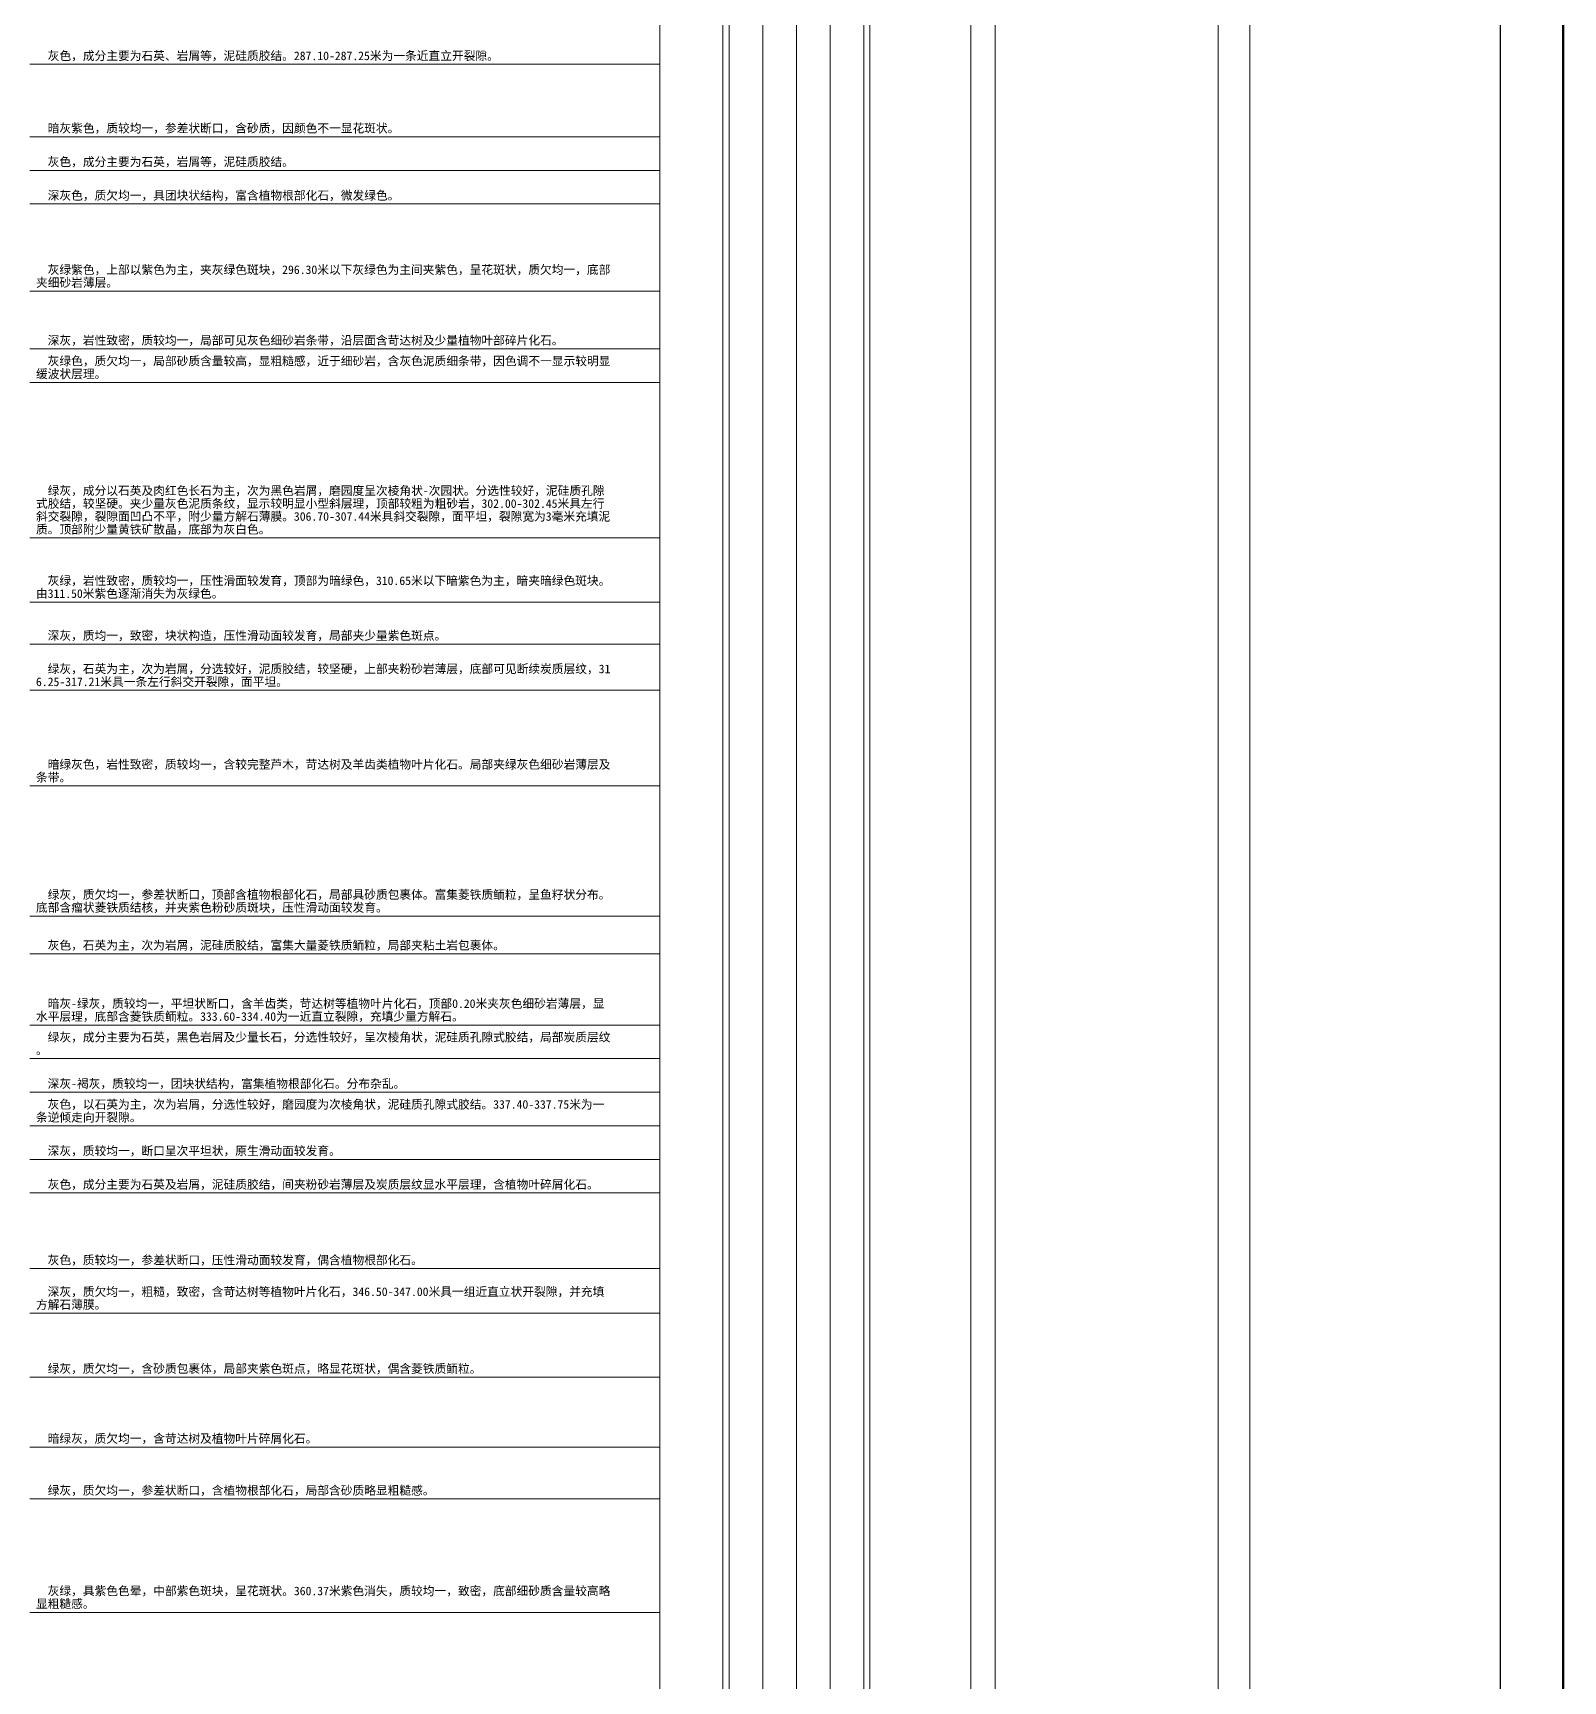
# Model space of a CAD drawing. Header units: inches. Extents: x -27 to 109, y -598 to 26.
# Drawn here: x 36 to 108.9, y -363.7 to -285.3 of the extents above; entities that cross this region are included whole.
import ezdxf

# ---------------------------------------------------------------- set-up
doc = ezdxf.new("R2010")
doc.units = ezdxf.units.IN
doc.header["$MEASUREMENT"] = 0
doc.layers.get('0').update_dxf_attribs({"lineweight": 0})
for name, color, linetype, lineweight, true_color in [('自然伽玛', 5, 'Continuous', 0, 0x0000ff), ('自然电位', 1, 'Continuous', 0, 0xff0000), ('视电阻率', 3, 'Continuous', 0, 0x00ff00)]:
    doc.layers.add(name, color=color, linetype=linetype, lineweight=lineweight, true_color=true_color)
doc.styles.add('宋体', font='')
doc.styles.get('宋体').set_extended_font_data('宋体')

msp = doc.modelspace()

# ---------------------------------------------------------------- linework, layer by layer
at = {"lineweight": 100}
msp.add_line((108.882, 26.296), (108.882, -597.842), dxfattribs=at)
at = {"lineweight": 30}
msp.add_line((105.882, 23.296), (105.882, -594.842), dxfattribs=at)
at = {"linetype": 'Continuous', "lineweight": 15}
for p, q in [((65.882, 0.896), (65.882, -567.184)), ((68.882, 0.896), (68.882, -567.184)), ((69.19, 0.896), (69.19, -567.184)), ((69.19, 0.896), (69.19, -567.184)), ((70.79, 0.896), (70.79, -567.184)), ((70.79, 0.896), (70.79, -567.184)), ((72.39, 0.896), (72.39, -567.184)), ((72.39, 0.896), (72.39, -567.184)), ((73.99, 0.896), (73.99, -567.184)), ((73.99, 0.896), (73.99, -567.184)), ((75.59, 0.896), (75.59, -567.184)), ((75.59, 0.896), (75.59, -567.184)), ((75.882, 0.896), (75.882, -567.184)), ((35.882, -286.754), (65.882, -286.754)), ((35.882, -290.204), (65.882, -290.204)), ((35.882, -291.804), (65.882, -291.804)), ((35.882, -293.404), (65.882, -293.404)), ((35.882, -297.554), (65.882, -297.554)), ((35.882, -300.304), (65.882, -300.304)), ((35.882, -301.904), (65.882, -301.904)), ((35.882, -309.304), (65.882, -309.304)), ((35.882, -312.364), (65.882, -312.364)), ((35.882, -314.364), (65.882, -314.364)), ((35.882, -316.564), (65.882, -316.564)), ((35.882, -321.114), (65.882, -321.114)), ((35.882, -327.314), (65.882, -327.314)), ((35.882, -329.114), (65.882, -329.114)), ((35.882, -332.504), (65.882, -332.504)), ((35.882, -334.104), (65.882, -334.104)), ((35.882, -335.704), (65.882, -335.704)), ((35.882, -337.304), (65.882, -337.304)), ((35.882, -338.904), (65.882, -338.904)), ((35.882, -340.504), (65.882, -340.504)), ((35.882, -344.104), (65.882, -344.104)), ((35.882, -346.224), (65.882, -346.224)), ((35.882, -349.274), (65.882, -349.274)), ((35.882, -352.604), (65.882, -352.604)), ((35.882, -355.074), (65.882, -355.074)), ((35.882, -360.474), (65.882, -360.474))]:
    msp.add_line(p, q, dxfattribs=at)
at = {"layer": '自然伽玛', "linetype": 'Continuous', "lineweight": 15}
msp.add_line((105.882, 0.896), (105.882, -567.184), dxfattribs=at)
at = {"layer": '自然电位', "linetype": 'Continuous', "lineweight": 15}
for p, q in [((80.682, 0.896), (80.682, -567.184)), ((93.964, 0.896), (93.964, -567.184))]:
    msp.add_line(p, q, dxfattribs=at)
at = {"layer": '视电阻率', "linetype": 'Continuous', "lineweight": 15}
for p, q in [((81.851, 0.896), (81.851, -567.184)), ((92.466, 0.896), (92.466, -567.184))]:
    msp.add_line(p, q, dxfattribs=at)

# ---------------------------------------------------------------- texts
at = {"style": '宋体'}
for s, height, p in [('  灰色，成分主要为石英、岩屑等，泥硅质胶结。287.10-287.25米为一条近直立开裂隙。', 0.4092, (36.182, -286.554)), ('  暗灰紫色，质较均一，参差状断口，含砂质，因颜色不一显花斑状。', 0.4092, (36.182, -290.004)), ('  灰色，成分主要为石英，岩屑等，泥硅质胶结。', 0.4092, (36.182, -291.604)), ('  深灰色，质欠均一，具团块状结构，富含植物根部化石，微发绿色。', 0.4092, (36.182, -293.204)), ('  灰绿紫色，上部以紫色为主，夹灰绿色斑块，296.30米以下灰绿色为主间夹紫色，呈花斑状，质欠均一，底部', 0.4092, (36.182, -296.74)), ('夹细砂岩薄层。', 0.4092, (36.182, -297.354)), ('  深灰，岩性致密，质较均一，局部可见灰色细砂岩条带，沿层面含苛达树及少量植物叶部碎片化石。', 0.4092, (36.182, -300.104)), ('缓波状层理。', 0.4092, (36.182, -301.704)), ('  灰绿色，质欠均一，局部砂质含量较高，显粗糙感，近于细砂岩，含灰色泥质细条带，因色调不一显示较明显', 0.4092, (36.182, -301.09)), ('  绿灰，成分以石英及肉红色长石为主，次为黑色岩屑，磨园度呈次棱角状-次园状。分选性较好，泥硅质孔隙', 0.4092, (36.182, -307.262)), ('式胶结，较坚硬。夹少量灰色泥质条纹，显示较明显小型斜层理，顶部较粗为粗砂岩，302.00-302.45米具左行', 0.4092, (36.182, -307.876)), ('斜交裂隙，裂隙面凹凸不平，附少量方解石薄膜。306.70-307.44米具斜交裂隙，面平坦，裂隙宽为3毫米充填泥', 0.4092, (36.182, -308.49)), ('质。顶部附少量黄铁矿散晶，底部为灰白色。', 0.4092, (36.182, -309.104)), ('  灰绿，岩性致密，质较均一，压性滑面较发育，顶部为暗绿色，310.65米以下暗紫色为主，暗夹暗绿色斑块。', 0.4092, (36.182, -311.55)), ('由311.50米紫色逐渐消失为灰绿色。', 0.4092, (36.182, -312.164)), ('  深灰，质均一，致密，块状构造，压性滑动面较发育，局部夹少量紫色斑点。', 0.4092, (36.182, -314.164)), ('  绿灰，石英为主，次为岩屑，分选较好，泥质胶结，较坚硬，上部夹粉砂岩薄层，底部可见断续炭质层纹，31', 0.4092, (36.182, -315.75)), ('6.25-317.21米具一条左行斜交开裂隙，面平坦。', 0.4092, (36.182, -316.364)), ('  暗绿灰色，岩性致密，质较均一，含较完整芦木，苛达树及羊齿类植物叶片化石。局部夹绿灰色细砂岩薄层及', 0.4092, (36.182, -320.3)), ('条带。', 0.4092, (36.182, -320.914)), ('  绿灰，质欠均一，参差状断口，顶部含植物根部化石，局部具砂质包裹体。富集菱铁质鲕粒，呈鱼籽状分布。', 0.4092, (36.182, -326.5)), ('底部含瘤状菱铁质结核，并夹紫色粉砂质斑块，压性滑动面较发育。', 0.4092, (36.182, -327.114)), ('  灰色，石英为主，次为岩屑，泥硅质胶结，富集大量菱铁质鲕粒，局部夹粘土岩包裹体。', 0.4092, (36.182, -328.914)), ('水平层理，底部含菱铁质鲕粒。333.60-334.40为一近直立裂隙，充填少量方解石。', 0.4092, (36.182, -332.304)), ('  暗灰-绿灰，质较均一，平坦状断口，含羊齿类，苛达树等植物叶片化石，顶部0.20米夹灰色细砂岩薄层，显', 0.4092, (36.182, -331.69)), ('  绿灰，成分主要为石英，黑色岩屑及少量长石，分选性较好，呈次棱角状，泥硅质孔隙式胶结，局部炭质层纹', 0.4092, (36.182, -333.29)), ('。', 0.409, (36.182, -333.904)), ('  深灰-褐灰，质较均一，团块状结构，富集植物根部化石。分布杂乱。', 0.4092, (36.182, -335.504)), ('条逆倾走向开裂隙。', 0.4092, (36.182, -337.104)), ('  灰色，以石英为主，次为岩屑，分选性较好，磨园度为次棱角状，泥硅质孔隙式胶结。337.40-337.75米为一', 0.4092, (36.182, -336.49)), ('  深灰，质较均一，断口呈次平坦状，原生滑动面较发育。', 0.4092, (36.182, -338.704)), ('  灰色，成分主要为石英及岩屑，泥硅质胶结，间夹粉砂岩薄层及炭质层纹显水平层理，含植物叶碎屑化石。', 0.4092, (36.182, -340.304)), ('  灰色，质较均一，参差状断口，压性滑动面较发育，偶含植物根部化石。', 0.4092, (36.182, -343.904)), ('  深灰，质欠均一，粗糙，致密，含苛达树等植物叶片化石，346.50-347.00米具一组近直立状开裂隙，并充填', 0.4092, (36.182, -345.41)), ('方解石薄膜。', 0.4092, (36.182, -346.024)), ('  绿灰，质欠均一，含砂质包裹体，局部夹紫色斑点，略显花斑状，偶含菱铁质鲕粒。', 0.4092, (36.182, -349.074)), ('  暗绿灰，质欠均一，含苛达树及植物叶片碎屑化石。', 0.4092, (36.182, -352.404)), ('  绿灰，质欠均一，参差状断口，含植物根部化石，局部含砂质略显粗糙感。', 0.4092, (36.182, -354.874)), ('  灰绿，具紫色色晕，中部紫色斑块，呈花斑状。360.37米紫色消失，质较均一，致密，底部细砂质含量较高略', 0.4092, (36.182, -359.66)), ('显粗糙感。', 0.4092, (36.182, -360.274))]:
    msp.add_text(s, height=height, dxfattribs=at).set_placement(p)

doc.saveas('drawing.dxf')
